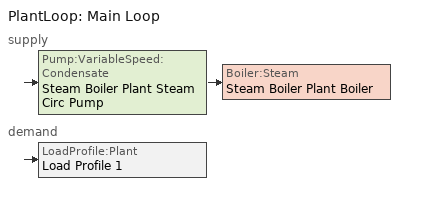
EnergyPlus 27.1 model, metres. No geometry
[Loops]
PlantLoop 'Main Loop'
 supply: Pump:VariableSpeed:Condensate 'Steam Boiler Plant Steam Circ Pump' > Boiler:Steam 'Steam Boiler Plant Boiler'
 demand: LoadProfile:Plant 'Load Profile 1'
[Building]
Plant Load Profile Steam Example: North Axis {deg}=0; Terrain=Suburbs; Loads Convergence Tolerance Value {W}=0.04; Temperature Convergence Tolerance Value {deltaC}=0.04; Solar Distribution=FullInteriorAndExterior; Maximum Number of Warmup Days=25; Minimum Number of Warmup Days=6
[Site:Location]
CHICAGO_IL_USA_WMO_725300: Latitude {deg}=42; Longitude {deg}=-87.88; Time Zone {hr}=-6; Elevation {m}=190
[SizingPeriod:DesignDay] Day of Month=21; Humidity Condition Type=Wetbulb; Barometric Pressure {Pa}=99063; Rain Indicator=No; Snow Indicator=No; Daylight Saving Time Indicator=No; Solar Model Indicator=ASHRAEClearSky
Name | Month | Day Type | Maximum Dry-Bulb Temperature {C} | Daily Dry-Bulb Temperature Range {deltaC} | Wetbulb or DewPoint at Maximum Dry-Bulb {C} | Wind Speed {m/s} | Wind Direction {deg} | Sky Clearness
CHICAGO Ann Clg 1% Condns DB=>MWB | 7 | SummerDesignDay | 31.5 | 10.7 | 23 | 5.3 | 230 | 1
CHICAGO Ann Htg 99% Condns DB | 1 | WinterDesignDay | -17.3 | 0 | -17.3 | 4.9 | 270 | 0
[PlantLoop]
Main Loop: Fluid Type=Steam; Plant Equipment Operation Scheme=Main Loop Operation; Maximum Loop Temperature {C}=110; Minimum Loop Temperature {C}=10; Maximum Loop Flow Rate {m3/s}=autosize; Minimum Loop Flow Rate {m3/s}=0; Plant Loop Volume {m3}=autocalculate; Load Distribution Scheme=OPTIMAL
[SetpointManager:Scheduled]
Main Loop Setpoint Manager: Control Variable=Temperature; Schedule=Main Loop Temp Sch; Setpoint Node or NodeList=Main Loop Setpoint Node List
[PlantEquipmentOperationSchemes]
Main Loop Operation: Control Scheme 1=Steam Boiler Plant Heat Supply; Control Scheme 1 Schedule=AlwaysOnSchedule
[PlantEquipmentOperation:HeatingLoad]
Steam Boiler Plant Heat Supply: Load Range 1 Lower Limit {W}=0; Load Range 1 Upper Limit {W}=10000000; Range 1 Equipment List=Steam Boiler Heating Plant
[PlantEquipmentList]
Steam Boiler Heating Plant: Steam Boiler Plant Boiler
[Pump:VariableSpeed:Condensate]
Steam Boiler Plant Steam Circ Pump: Design Steam Volume Flow Rate {m3/s}=autosize; Design Pump Head {Pa}=179352; Design Power Consumption {W}=autosize; Motor Efficiency=0.9; Fraction of Motor Inefficiencies to Fluid Stream=0; Coefficient 1 of the Part Load Performance Curve=0; Coefficient 2 of the Part Load Performance Curve=1; Coefficient 3 of the Part Load Performance Curve=0; Coefficient 4 of the Part Load Performance Curve=0
[Boiler:Steam]
Steam Boiler Plant Boiler: Fuel Type=NaturalGas; Maximum Operating Pressure {Pa}=160000; Theoretical Efficiency=0.8; Design Outlet Steam Temperature {C}=115; Nominal Capacity {W}=autosize; Minimum Part Load Ratio=0.00001; Maximum Part Load Ratio=1; Optimum Part Load Ratio=0.2; Coefficient 1 of Fuel Use Function of Part Load Ratio Curve=0.8; Coefficient 2 of Fuel Use Function of Part Load Ratio Curve=0.1; Coefficient 3 of Fuel Use Function of Part Load Ratio Curve=0.1
[LoadProfile:Plant]
Load Profile 1: Load Schedule=Load Profile 1 Load Schedule; Peak Flow Rate {m3/s}=0.008; Flow Rate Fraction Schedule=Load Profile 1 Flow Frac Schedule; Plant Loop Fluid Type=Steam; Degree of SubCooling {C}=3; Degree of Loop SubCooling {C}=15
[Sizing:Plant]
Main Loop: Loop Type=Steam; Design Loop Exit Temperature {C}=110; Loop Design Temperature Difference {deltaC}=25
[Schedule:Compact]
Main Loop Temp Sch: THROUGH: 12/31, FOR: AllDays, UNTIL: 24:00, 100
AlwaysOnSchedule; Load Profile 1 Flow Frac Schedule: THROUGH: 12/31, FOR: AllDays, UNTIL: 24:00, 1
Load Profile 1 Load Schedule: THROUGH: 12/31, FOR: AllDays, UNTIL: 7:00, 2000, UNTIL: 17:00, 10000, UNTIL: 24:00, 6000
